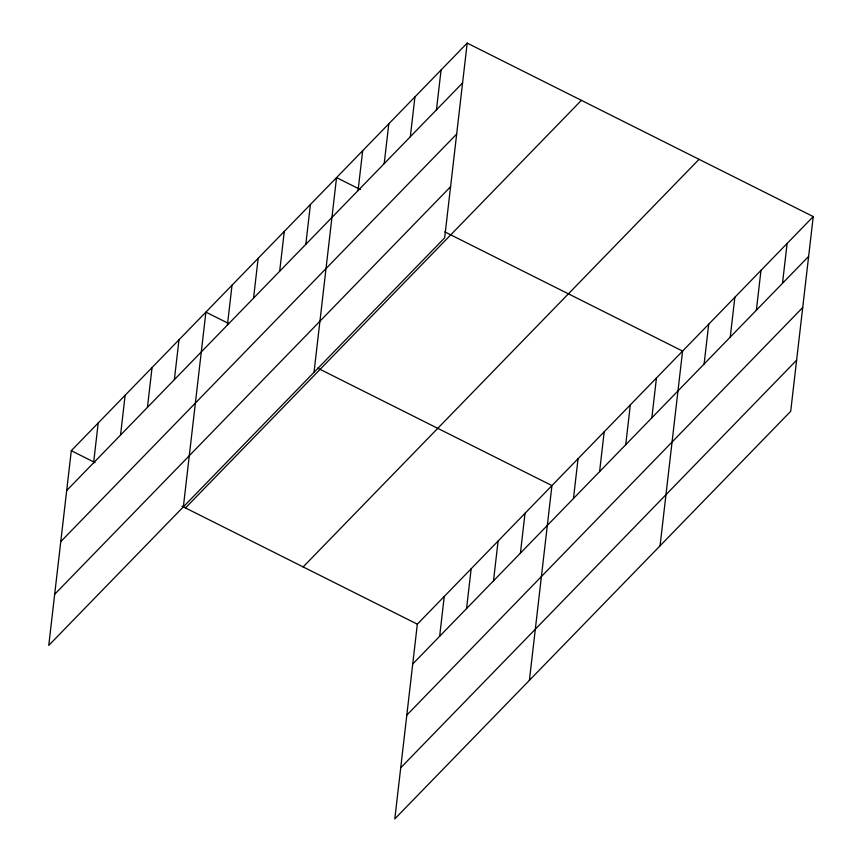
<?xml version="1.0" encoding="UTF-8"?>
<svg xmlns="http://www.w3.org/2000/svg" width="862" height="862" viewBox="0 0 862 862"><rect width="100%" height="100%" fill="white"/><g stroke="black" fill="none" stroke-linecap="round" stroke-linejoin="round"><path stroke-width="1.29" d="M467.193 43.1L71.298 450.686L48.757 645.422L444.663 237.837L467.193 43.1L813.243 216.577L790.702 411.314L394.807 818.9L417.337 624.163L813.243 216.577M93.602 462.808L98.214 422.973M120.529 435.094L125.141 395.259M147.445 407.37L152.057 367.535M174.372 379.657L178.984 339.822M183.369 506.845L205.899 312.109L228.505 323.433M227.417 325.039L232.029 285.203M253.547 298.144L258.158 258.309M279.676 271.239L284.288 231.404M305.805 244.345L310.417 204.499M314.016 372.341L336.546 177.604L360.338 189.532M358.064 190.545L362.676 150.699M384.193 163.64L388.805 123.805M410.323 136.735L414.934 96.9M436.463 109.84L441.064 70.005M439.652 636.285L444.253 596.439M466.568 608.561L471.18 568.726M493.495 580.848L498.096 541.013M520.411 553.135L525.023 513.299M529.408 680.323L551.939 485.575L317.712 368.16M573.467 498.516L578.068 458.681M599.596 471.622L604.197 431.776M625.726 444.717L630.327 404.881M651.855 417.811L656.456 377.976M660.055 545.818L682.585 351.082L444.792 231.867M704.114 364.012L708.715 324.177M730.243 337.117L734.855 297.271M756.373 310.212L760.984 270.377M782.502 283.307L787.114 243.472M66.686 490.521L462.592 82.935M60.771 541.638L456.677 134.052M54.672 594.306L450.578 186.72M185.492 507.933L581.387 100.348M303.144 566.916L699.05 159.33M412.726 663.999L808.631 256.413M406.81 715.115L802.716 307.529M400.722 767.783L796.617 360.197M71.298 450.686L95.079 462.614M181.914 506.145L417.337 624.163"/></g></svg>
